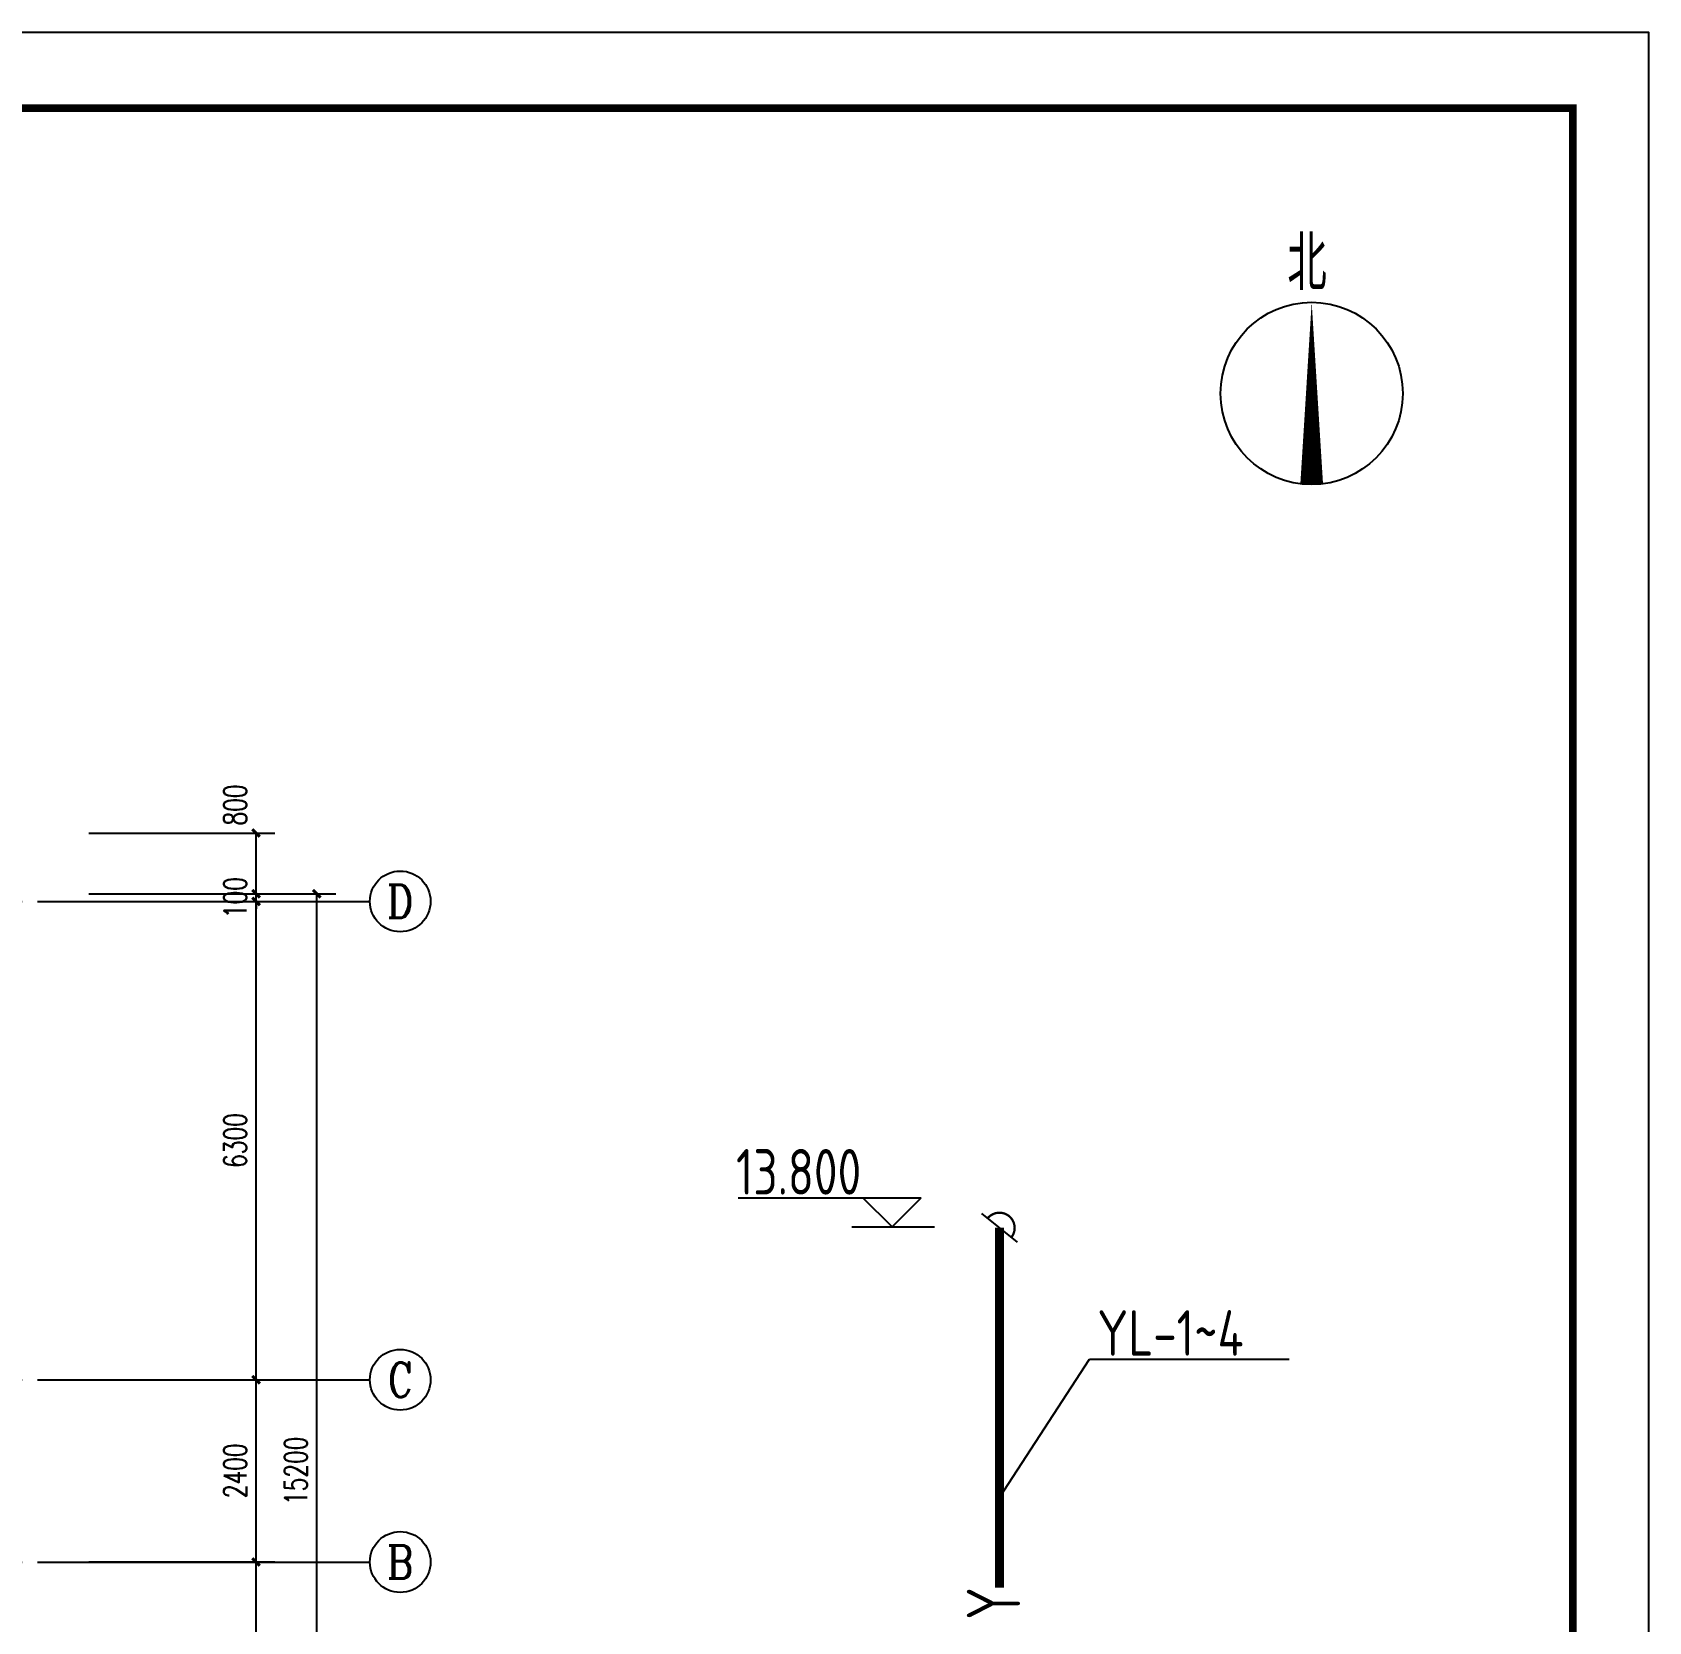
# Model space of a CAD drawing. Extents: x 6128144 to 12201635, y -1670122 to -706096.
# Drawn here: x 6671567 to 6692858, y -732271 to -711340 of the extents above; entities that cross this region are included whole.
import ezdxf
from ezdxf.enums import TextEntityAlignment as Align

# ---------------------------------------------------------------- set-up
doc = ezdxf.new("R2010")
doc.units = 0
doc.header["$LTSCALE"] = 1000
doc.header["$MEASUREMENT"] = 0
doc.linetypes.add('DOTE', pattern=[2.42, 2, -0.2, 0.02, -0.2])
doc.layers.get('0').update_dxf_attribs({"linetype": 'CONTINUOUS'})
doc.layers.get('Defpoints').update_dxf_attribs({"linetype": 'CONTINUOUS'})
for name, color, linetype in [('AXIS', 3, 'CONTINUOUS'), ('AXIS_TEXT', 7, 'CONTINUOUS'), ('DIM_SYMB', 3, 'CONTINUOUS'), ('DOTE', 252, 'CONTINUOUS'), ('PUB_TEXT', 7, 'CONTINUOUS'), ('PUB_TITLE', 4, 'CONTINUOUS'), ('TEXT_给水', 7, 'CONTINUOUS'), ('TWT_ELEV', 3, 'CONTINUOUS'), ('尺寸标注', 74, 'CONTINUOUS')]:
    doc.layers.add(name, color=color, linetype=linetype)
doc.styles.add('_TCH_AXIS', font='COMPLEX', dxfattribs={"bigfont": 'GBCBIG'})
doc.styles.add('_TCH_DIM', font='SIMPLEX', dxfattribs={"bigfont": 'GBCBIG'})
doc.styles.add('_TCH_DIM_T3', font='SIMPLEX', dxfattribs={"width": 0.705882, "bigfont": 'GBCBIG'})
doc.styles.add('COMPLEX', font='COMPLEX')
doc.styles.add('sceie', font='sceie.shx', dxfattribs={"bigfont": 'sceic.shx'})
doc.dimstyles.new('_TCH_ARCH&&100', dxfattribs={"dimtxt": 297.5, "dimasz": 100, "dimexe": 250, "dimexo": 300, "dimgap": 126.25, "dimtad": 1, "dimdec": 0, "dimzin": 0, "dimdsep": 46, "dimtxsty": '_TCH_DIM_T3', "dimblk": 'ARCHTICK', "dimcen": 0.09, "dimclrt": 7, "dimazin": 2, "dimtfac": 1, "dimtdec": 0, "dimtix": 1, "dimtmove": 2, "dimatfit": 3, "dimfxl": 0, "dimtolj": 1, "dimtzin": 0, "dimarcsym": 0})

# ---------------------------------------------------------------- blocks, each defined once
blk = doc.blocks.new('_AXISO')
blk.add_circle((0, 0), 0.5)
at = {"layer": 'AXIS_TEXT', "style": 'COMPLEX', "width": 1.041667}
blk.add_attdef('A', text='', height=0.56, dxfattribs=at).set_placement((-0.25, -0.28), (0.25, -0.28), align=Align.FIT)
blk = doc.blocks.new('_ArchTick')
at = {"color": 0, "linetype": 'ByBlock', "const_width": 0.4}
blk.add_lwpolyline([(-0.5, -0.5), (0.5, 0.5)], dxfattribs=at)
blk = doc.blocks.new('*D3071')
at = {"layer": 'AXIS', "color": 0, "lineweight": -2}
for p, q in [((6672313, -731485), (6674763, -731485)), ((6674513, -737785), (6674513, -731485)), ((6672313, -737785), (6674763, -737785))]:
    blk.add_line(p, q, dxfattribs=at)
at = {"layer": 'Defpoints', "color": 0}
for p in [(6672013, -731485), (6674513, -731485), (6672013, -737785)]:
    blk.add_point(p, dxfattribs=at)
at = {"layer": 'AXIS', "color": 0, "lineweight": -2, "xscale": 100, "yscale": 100, "zscale": 100}
for p, rotation in [((6674513, -731485), 90), ((6674513, -737785), 270)]:
    blk.add_blockref('_ArchTick', p, dxfattribs=dict(at, rotation=rotation))
at = {"layer": 'AXIS', "color": 7, "insert": (6674238, -734635), "char_height": 297.5, "attachment_point": 5, "rotation": 90, "style": '_TCH_DIM_T3'}
blk.add_mtext('\\A1;6300', dxfattribs=at)
blk = doc.blocks.new('*D3072')
at = {"layer": 'AXIS', "color": 0, "lineweight": -2}
for p, q in [((6672313, -729085), (6674763, -729085)), ((6674513, -731485), (6674513, -729085)), ((6672313, -731485), (6674763, -731485))]:
    blk.add_line(p, q, dxfattribs=at)
at = {"layer": 'Defpoints', "color": 0}
for p in [(6672013, -729085), (6674513, -729085), (6672013, -731485)]:
    blk.add_point(p, dxfattribs=at)
at = {"layer": 'AXIS', "color": 0, "lineweight": -2, "xscale": 100, "yscale": 100, "zscale": 100}
for p, rotation in [((6674513, -729085), 90), ((6674513, -731485), 270)]:
    blk.add_blockref('_ArchTick', p, dxfattribs=dict(at, rotation=rotation))
at = {"layer": 'AXIS', "color": 7, "insert": (6674238, -730285), "char_height": 297.5, "attachment_point": 5, "rotation": 90, "style": '_TCH_DIM_T3'}
blk.add_mtext('\\A1;2400', dxfattribs=at)
blk = doc.blocks.new('*D3073')
at = {"layer": 'AXIS', "color": 0, "lineweight": -2}
for p, q in [((6672313, -722785), (6674763, -722785)), ((6674513, -729085), (6674513, -722785)), ((6672313, -729085), (6674763, -729085))]:
    blk.add_line(p, q, dxfattribs=at)
at = {"layer": 'Defpoints', "color": 0}
for p in [(6672013, -722785), (6674513, -722785), (6672013, -729085)]:
    blk.add_point(p, dxfattribs=at)
at = {"layer": 'AXIS', "color": 0, "lineweight": -2, "xscale": 100, "yscale": 100, "zscale": 100}
for p, rotation in [((6674513, -722785), 90), ((6674513, -729085), 270)]:
    blk.add_blockref('_ArchTick', p, dxfattribs=dict(at, rotation=rotation))
at = {"layer": 'AXIS', "color": 7, "insert": (6674238, -725935), "char_height": 297.5, "attachment_point": 5, "rotation": 90, "style": '_TCH_DIM_T3'}
blk.add_mtext('\\A1;6300', dxfattribs=at)
blk = doc.blocks.new('*D3074')
at = {"layer": 'AXIS', "color": 0, "lineweight": -2}
for p, q in [((6674513, -722685), (6674513, -722585)), ((6672313, -722685), (6674763, -722685)), ((6672313, -722785), (6674763, -722785)), ((6674513, -722785), (6674513, -722685)), ((6674513, -722785), (6674513, -722885))]:
    blk.add_line(p, q, dxfattribs=at)
at = {"layer": 'Defpoints', "color": 0}
for p in [(6672013, -722685), (6672013, -722785), (6674513, -722685)]:
    blk.add_point(p, dxfattribs=at)
at = {"layer": 'AXIS', "color": 0, "lineweight": -2, "xscale": 100, "yscale": 100, "zscale": 100}
for p, rotation in [((6674513, -722685), 270), ((6674513, -722785), 90)]:
    blk.add_blockref('_ArchTick', p, dxfattribs=dict(at, rotation=rotation))
at = {"layer": 'AXIS', "color": 7, "insert": (6674238, -722735), "char_height": 297.5, "attachment_point": 5, "rotation": 90, "style": '_TCH_DIM_T3'}
blk.add_mtext('\\A1;100', dxfattribs=at)
blk = doc.blocks.new('*D3075')
at = {"layer": 'AXIS', "color": 0, "lineweight": -2}
for p, q in [((6672313, -721885), (6674763, -721885)), ((6674513, -722685), (6674513, -721885)), ((6672313, -722685), (6674763, -722685))]:
    blk.add_line(p, q, dxfattribs=at)
at = {"layer": 'Defpoints', "color": 0}
for p in [(6672013, -721885), (6674513, -721885), (6672013, -722685)]:
    blk.add_point(p, dxfattribs=at)
at = {"layer": 'AXIS', "color": 0, "lineweight": -2, "xscale": 100, "yscale": 100, "zscale": 100}
for p, rotation in [((6674513, -721885), 90), ((6674513, -722685), 270)]:
    blk.add_blockref('_ArchTick', p, dxfattribs=dict(at, rotation=rotation))
at = {"layer": 'AXIS', "color": 7, "insert": (6674238, -721515), "char_height": 297.5, "attachment_point": 5, "rotation": 90, "style": '_TCH_DIM_T3'}
blk.add_mtext('\\A1;800', dxfattribs=at)
blk = doc.blocks.new('*D3076')
at = {"layer": 'AXIS', "color": 0, "lineweight": -2}
for p, q in [((6672313, -722685), (6675563, -722685)), ((6675313, -737885), (6675313, -722685)), ((6672313, -737885), (6675563, -737885))]:
    blk.add_line(p, q, dxfattribs=at)
at = {"layer": 'Defpoints', "color": 0}
for p in [(6672013, -722685), (6675313, -722685), (6672013, -737885)]:
    blk.add_point(p, dxfattribs=at)
at = {"layer": 'AXIS', "color": 0, "lineweight": -2, "xscale": 100, "yscale": 100, "zscale": 100}
for p, rotation in [((6675313, -722685), 90), ((6675313, -737885), 270)]:
    blk.add_blockref('_ArchTick', p, dxfattribs=dict(at, rotation=rotation))
at = {"layer": 'AXIS', "color": 7, "insert": (6675038, -730285), "char_height": 297.5, "attachment_point": 5, "rotation": 90, "style": '_TCH_DIM_T3'}
blk.add_mtext('\\A1;15200', dxfattribs=at)

msp = doc.modelspace()

# ---------------------------------------------------------------- linework, layer by layer
msp.add_line((6684069.8, -726895.3), (6684537.6, -727271))
at = {"const_width": 30}
msp.add_lwpolyline([(6684150, -726959.7, -1), (6684461.9, -727210.2)], format="xyb", dxfattribs=at)
at = {"layer": 'AXIS', "color": 0}
for p, q in [((6672012.6, -722785.3), (6676012.6, -722785.3)), ((6672012.6, -729085.3), (6676012.6, -729085.3)), ((6672012.6, -731485.3), (6676012.6, -731485.3))]:
    msp.add_line(p, q, dxfattribs=at)
at = {"layer": 'DIM_SYMB'}
msp.add_lwpolyline([(6688418.6, -717295, 300, 0, 0), (6688418.6, -714895, 0, 0, 0)], format="xyseb", dxfattribs=at)
msp.add_circle((6688418.6, -716095), 1200, dxfattribs=at)
at = {"layer": 'DOTE', "linetype": 'DOTE'}
for p, q in [((6645012.6, -722785.3), (6672012.6, -722785.3)), ((6645012.6, -729085.3), (6672012.6, -729085.3)), ((6645012.6, -731485.3), (6672012.6, -731485.3))]:
    msp.add_line(p, q, dxfattribs=at)
at = {"layer": 'PUB_TEXT'}
for p, q in [((6684305.5, -730633.8), (6685492.2, -728814.6)), ((6685492.2, -728814.6), (6688122.4, -728814.6))]:
    msp.add_line(p, q, dxfattribs=at)
at = {"layer": 'PUB_TITLE', "color": 4}
msp.add_lwpolyline([(6633457.6, -753339.6), (6692857.6, -753339.6), (6692857.6, -711339.6), (6633457.6, -711339.6)], close=True, dxfattribs=at)
at = {"layer": 'PUB_TITLE', "color": 4, "const_width": 100}
msp.add_lwpolyline([(6635957.6, -752339.6), (6691857.6, -752339.6), (6691857.6, -712339.6), (6635957.6, -712339.6)], close=True, dxfattribs=at)
at = {"layer": 'TEXT_给水', "color": 4, "linetype": 'Continuous', "const_width": 120}
msp.add_lwpolyline([(6684305.5, -727080.9), (6684305.5, -731825.1)], dxfattribs=at)
at = {"layer": 'TWT_ELEV', "color": 0}
for p, q in [((6680864.1, -726687.5), (6683274.6, -726687.5)), ((6682890.6, -727071.5), (6682506.6, -726687.5)), ((6682890.6, -727071.5), (6683274.6, -726687.5))]:
    msp.add_line(p, q, dxfattribs=at)
at = {"layer": '尺寸标注', "color": 0}
for p, q in [((6682362.6, -727071.5), (6682921.9, -727071.5)), ((6682890.6, -727071.5), (6683449.9, -727071.5))]:
    msp.add_line(p, q, dxfattribs=at)

# ---------------------------------------------------------------- block references
at = {"layer": 'AXIS', "color": 0}
ref = msp.add_blockref('_AXISO', (6676412.6, -722785.3), dxfattribs=dict(at, xscale=800, yscale=800, zscale=800))
ref.add_attrib('A', 'D', dxfattribs={"layer": 'AXIS_TEXT', "color": 0, "height": 435.3, "style": '_TCH_AXIS'}).set_placement((6676236.4, -723003), (6676588.7, -723003), align=Align.FIT)
ref = msp.add_blockref('_AXISO', (6676412.6, -729085.3), dxfattribs=dict(at, xscale=800, yscale=800, zscale=800))
ref.add_attrib('A', 'C', dxfattribs={"layer": 'AXIS_TEXT', "color": 0, "height": 455.7, "style": '_TCH_AXIS'}).set_placement((6676249.8, -729313.2), (6676575.3, -729313.2), align=Align.FIT)
ref = msp.add_blockref('_AXISO', (6676412.6, -731485.3), dxfattribs=dict(at, xscale=800, yscale=800, zscale=800))
ref.add_attrib('A', 'B', dxfattribs={"layer": 'AXIS_TEXT', "color": 0, "height": 435.3, "style": '_TCH_AXIS'}).set_placement((6676236.4, -731703), (6676588.7, -731703), align=Align.FIT)

# ---------------------------------------------------------------- texts
at = {"layer": 'PUB_TEXT', "style": '_TCH_DIM'}
msp.add_text('北', height=723.4, dxfattribs=at).set_placement((6688097.3, -714741.2))
at = {"layer": 'TEXT_给水', "color": 4, "linetype": 'Continuous', "style": 'sceie', "width": 0.890219}
for s, p in [('13.800', (6680836.2, -726646.2)), ('YL-1~4', (6685594.1, -728768.9))]:
    msp.add_text(s, height=600, dxfattribs=at).set_placement(p)
at = {"layer": 'TEXT_给水', "color": 4, "linetype": 'Continuous', "style": 'sceie', "width": 0.8}
msp.add_text('Y', height=700, rotation=90, dxfattribs=at).set_placement((6684576.1, -732246))

# ---------------------------------------------------------------- dimensions: what is measured, and where the dimension line sits
at = {"layer": 'AXIS', "color": 0}
dim = msp.add_linear_dim(base=(6674512.6, -721885.3), p1=(6672012.6, -722685.3), p2=(6672012.6, -721885.3), angle=90, dimstyle='_TCH_ARCH&&100', dxfattribs=at)
dim.commit()
dim.dimension.update_dxf_attribs({"geometry": '*D3075', "text_midpoint": (6674237.6, -721515.3), "dimtype": 161})
for p1, p2, distance, picture, middle in [((6672012.6, -722785.3), (6672012.6, -722685.3), -2500, '*D3074', (6674237.6, -722735.3)), ((6672012.6, -737885.3), (6672012.6, -722685.3), -3300, '*D3076', (6675037.6, -730285.3)), ((6672012.6, -729085.3), (6672012.6, -722785.3), -2500, '*D3073', (6674237.6, -725935.3)), ((6672012.6, -731485.3), (6672012.6, -729085.3), -2500, '*D3072', (6674237.6, -730285.3)), ((6672012.6, -737785.3), (6672012.6, -731485.3), -2500, '*D3071', (6674237.6, -734635.3))]:
    dim = msp.add_aligned_dim(p1=p1, p2=p2, distance=distance, dimstyle='_TCH_ARCH&&100', dxfattribs=at)
    dim.commit()
    dim.dimension.update_dxf_attribs({"geometry": picture, "text_midpoint": middle})

doc.saveas('drawing.dxf')
